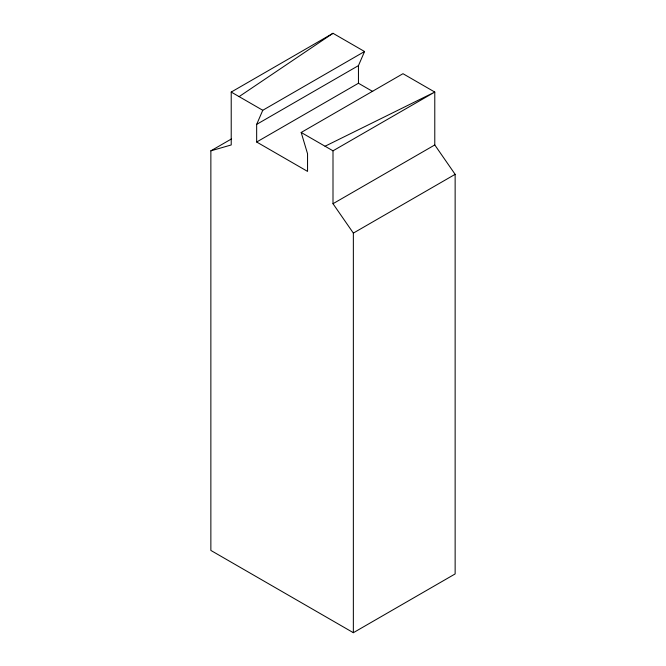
<?xml version="1.0" encoding="UTF-8"?>
<svg xmlns="http://www.w3.org/2000/svg" width="666" height="666" viewBox="0 0 666 666"><rect width="100%" height="100%" fill="white"/><g stroke="black" fill="none" stroke-linecap="round" stroke-linejoin="round"><path stroke-width="1" d="M256.66 124.384L262.77 110.281L364.552 51.515L333 33.3L231.219 92.066L231.219 144.955L210.864 150.832L210.864 550.432L353.355 632.7L455.136 573.934L455.136 174.334L434.781 144.955L434.781 92.066L402.98 73.701L301.19 132.467L307.55 153.763L307.55 171.395L256.66 142.016L256.66 124.384L358.45 65.618L364.552 51.515M239.102 96.62L333 33.3M210.864 150.832L231.577 138.869M256.66 142.016L358.45 83.25L372.735 91.5M301.19 132.467L333 150.824L434.781 92.066L325.05 146.237M353.355 632.7L353.355 233.1L333 203.713L434.781 144.955M353.355 233.1L455.136 174.334M231.219 92.066L262.77 110.281M358.45 65.618L358.45 83.25M333 150.824L333 203.713"/></g></svg>
